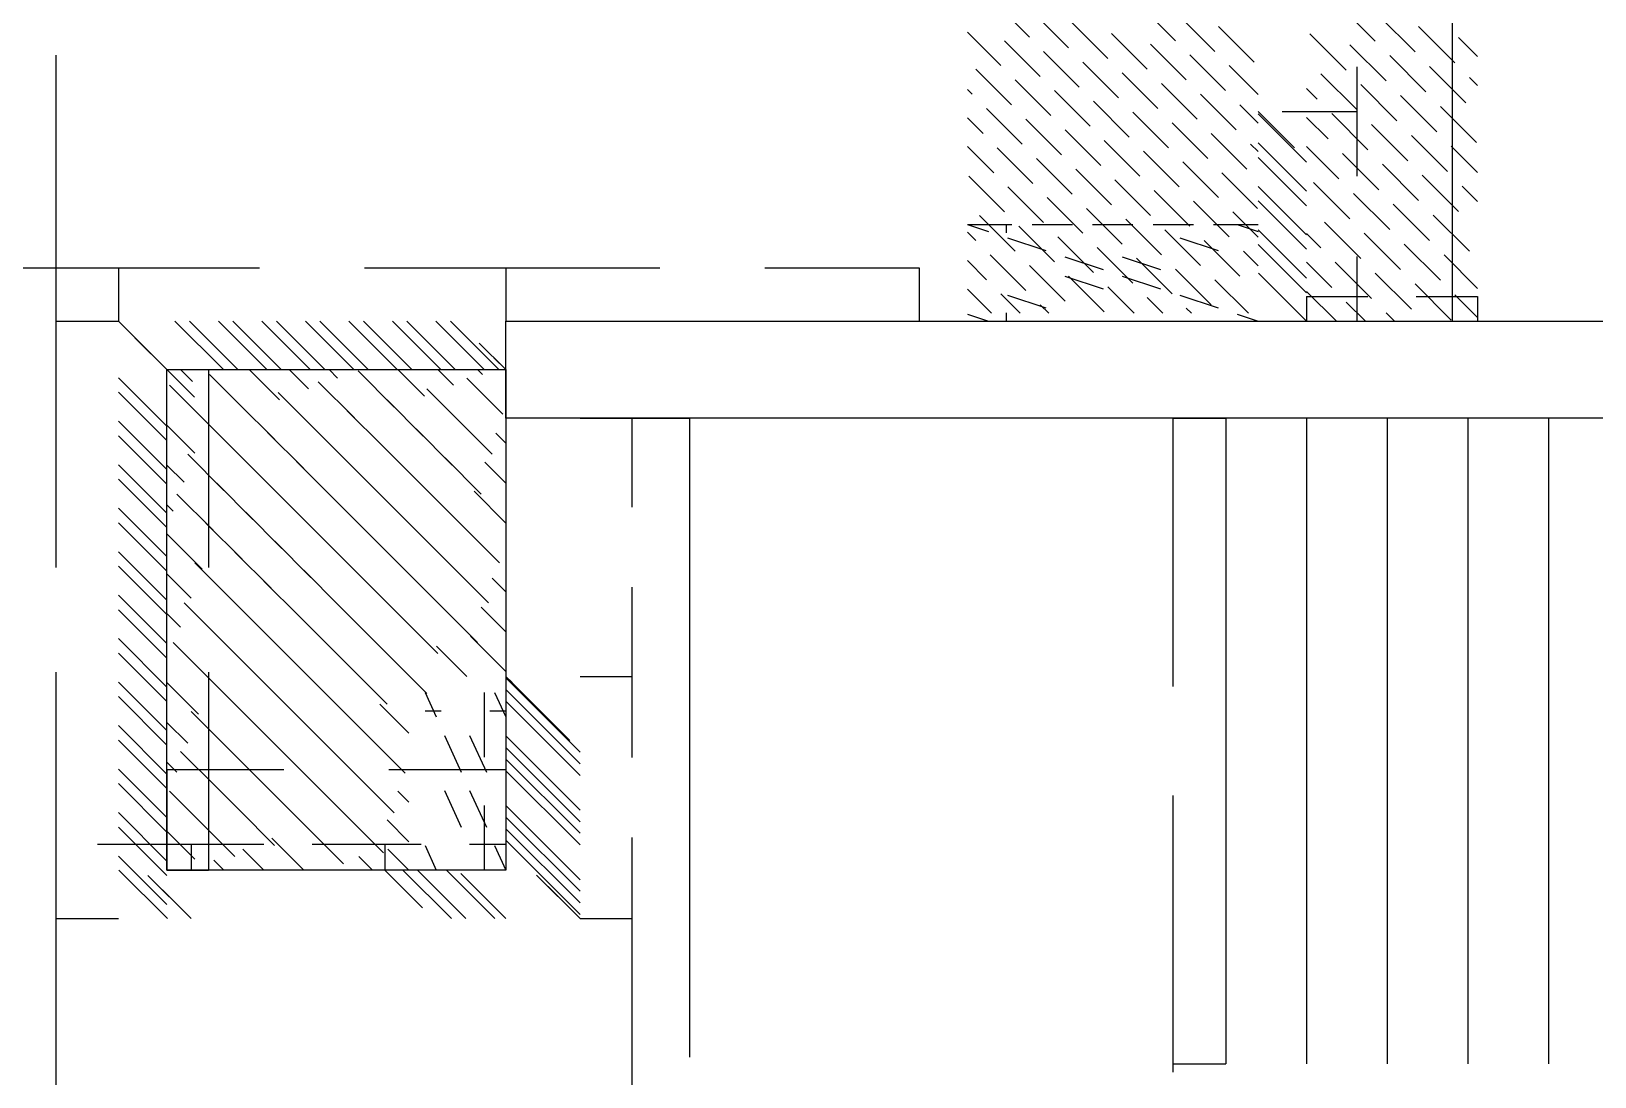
# Model space of a CAD drawing. Header units: metres. Extents: x -20.8 to 16.7, y -14.9 to 14.7.
# Drawn here: x -6.06 to -1.216, y 1.83 to 5.069 of the extents above; entities that cross this region are included whole.
import ezdxf

# ---------------------------------------------------------------- set-up
doc = ezdxf.new("R2010")
doc.units = ezdxf.units.M
doc.layers.add('CAD_PLAN_WALLS', color=8, linetype='Continuous')

msp = doc.modelspace()

# ---------------------------------------------------------------- linework, layer by layer
at = {"layer": 'CAD_PLAN_WALLS'}
for p, q in [((-1.6586, 5.7533), (-1.6586, 4.1707)), ((-3.0786, 5.1615), (-2.968, 5.051)), ((-2.6255, 5.1504), (-2.515, 5.0399)), ((-2.009, 5.1509), (-1.8967, 5.0386)), ((-2.957, 5.1283), (-2.8465, 5.0178)), ((-2.8354, 5.0952), (-2.7249, 4.9847)), ((-2.5039, 5.1173), (-2.3934, 5.0068)), ((-1.8855, 5.1172), (-1.7732, 5.0049)), ((-3.1598, 5.0659), (-3.0565, 4.9626)), ((-3.0454, 5.0399), (-2.9349, 4.9294)), ((-2.7139, 5.062), (-2.6034, 4.9515)), ((-2.3823, 5.0841), (-2.2718, 4.9736)), ((-2.0988, 5.0611), (-1.9865, 4.9488)), ((-1.762, 5.0835), (-1.6497, 4.9712)), ((-1.6385, 5.0498), (-1.5795, 4.9908)), ((-5.9838, 4.9954), (-5.9838, 4.1708)), ((-2.9238, 5.0068), (-2.8133, 4.8963)), ((-2.5923, 5.0289), (-2.4818, 4.9184)), ((-2.4707, 4.9957), (-2.3602, 4.8852)), ((-1.9753, 5.0274), (-1.863, 4.9151)), ((-1.8518, 4.9937), (-1.7395, 4.8814)), ((-3.1338, 4.9515), (-3.0233, 4.841)), ((-2.8023, 4.9736), (-2.6918, 4.8631)), ((-2.3492, 4.9626), (-2.2596, 4.873)), ((-1.9539, 4.9587), (-1.9539, 4.8208)), ((-1.7283, 4.96), (-1.616, 4.8477)), ((-3.0123, 4.9184), (-2.9017, 4.8079)), ((-2.6807, 4.9405), (-2.5702, 4.8299)), ((-2.5592, 4.9073), (-2.4487, 4.7968)), ((-2.0651, 4.9376), (-1.9529, 4.8253)), ((-1.9416, 4.9039), (-1.8294, 4.7916)), ((-1.6048, 4.9263), (-1.5795, 4.901)), ((-3.1598, 4.8891), (-3.1449, 4.8742)), ((-2.8907, 4.8852), (-2.7802, 4.7747)), ((-2.7691, 4.8521), (-2.6586, 4.7415)), ((-2.4376, 4.8741), (-2.3271, 4.7636)), ((-2.1096, 4.8922), (-2.0764, 4.859)), ((-1.8181, 4.8702), (-1.7059, 4.7579)), ((-3.1598, 4.8007), (-3.1117, 4.7526)), ((-3.1007, 4.83), (-2.9902, 4.7194)), ((-2.9791, 4.7968), (-2.8686, 4.6863)), ((-2.6476, 4.8189), (-2.5371, 4.7084)), ((-2.316, 4.841), (-2.2596, 4.7846)), ((-2.2596, 4.8209), (-2.1468, 4.7081)), ((-2.2596, 4.8209), (-2.2366, 4.7979)), ((-2.2596, 4.8132), (-2.1096, 4.6632)), ((-2.1846, 4.8209), (-1.9538, 4.8209)), ((-2.1096, 4.8209), (-1.9539, 4.8209)), ((-2.1096, 4.8024), (-2.0427, 4.7355)), ((-2.0315, 4.8141), (-1.9192, 4.7018)), ((-1.9539, 4.821), (-1.9539, 4.6203)), ((-1.6946, 4.8365), (-1.5824, 4.7242)), ((-2.8575, 4.7636), (-2.747, 4.6531)), ((-2.526, 4.7857), (-2.4155, 4.6752)), ((-2.4045, 4.7526), (-2.2939, 4.6421)), ((-1.908, 4.7804), (-1.7957, 4.6681)), ((-3.1598, 4.7123), (-3.0786, 4.631)), ((-3.0675, 4.7084), (-2.957, 4.5979)), ((-2.736, 4.7305), (-2.6255, 4.62)), ((-2.2829, 4.7194), (-2.2596, 4.6962)), ((-2.2596, 4.7234), (-2.1096, 4.5734)), ((-2.1096, 4.7126), (-2.009, 4.612)), ((-1.7844, 4.7467), (-1.6722, 4.6344)), ((-1.6609, 4.713), (-1.5795, 4.6315)), ((-2.946, 4.6752), (-2.8354, 4.5647)), ((-2.6144, 4.6973), (-2.5039, 4.5868)), ((-2.4929, 4.6642), (-2.3824, 4.5537)), ((-2.2596, 4.6785), (-2.1096, 4.5285)), ((-1.9978, 4.6905), (-1.8855, 4.5783)), ((-1.8743, 4.6569), (-1.762, 4.5446)), ((-3.1559, 4.62), (-3.0454, 4.5095)), ((-2.8244, 4.6421), (-2.7139, 4.5316)), ((-2.7028, 4.6089), (-2.5923, 4.4984)), ((-2.3713, 4.631), (-2.2608, 4.5205)), ((-1.7508, 4.6232), (-1.6385, 4.5109)), ((-3.0344, 4.5868), (-2.9239, 4.4763)), ((-2.9128, 4.5537), (-2.8023, 4.4432)), ((-2.5813, 4.5758), (-2.4708, 4.4653)), ((-2.2596, 4.5887), (-2.1096, 4.4386)), ((-2.0876, 4.6007), (-1.9753, 4.4884)), ((-1.9641, 4.567), (-1.8518, 4.4548)), ((-1.6273, 4.5895), (-1.5795, 4.5417)), ((-2.7912, 4.5205), (-2.6807, 4.41)), ((-2.4597, 4.5426), (-2.3492, 4.4321)), ((-2.3382, 4.5095), (-2.2596, 4.4309)), ((-2.2596, 4.5438), (-2.1096, 4.3937)), ((-1.8406, 4.5334), (-1.7283, 4.4211)), ((-3.1598, 4.4709), (-3.0223, 4.4709)), ((-3.1598, 4.4709), (-3.0952, 4.4493)), ((-3.1598, 4.4709), (-3.0399, 4.4709)), ((-3.1228, 4.4984), (-3.0123, 4.3879)), ((-3.04, 4.4709), (-3.04, 4.4449)), ((-3.0012, 4.4653), (-2.8907, 4.3548)), ((-2.9598, 4.4709), (-2.8348, 4.4709)), ((-2.7722, 4.4709), (-2.6472, 4.4708)), ((-2.6697, 4.4874), (-2.5592, 4.3769)), ((-2.5847, 4.4708), (-2.4597, 4.4708)), ((-2.3972, 4.4708), (-2.2596, 4.4708)), ((-2.3242, 4.4708), (-2.2596, 4.4493)), ((-2.0539, 4.4772), (-1.9416, 4.3649)), ((-1.7171, 4.4997), (-1.6048, 4.3874)), ((-3.1598, 4.4471), (-3.1338, 4.4211)), ((-3.0359, 4.4295), (-2.9173, 4.39)), ((-2.8796, 4.4321), (-2.7691, 4.3216)), ((-2.5481, 4.4542), (-2.4376, 4.3437)), ((-2.5022, 4.4295), (-2.3835, 4.39)), ((-2.4266, 4.4211), (-2.3161, 4.3105)), ((-2.2596, 4.4539), (-2.1096, 4.3039)), ((-2.2596, 4.409), (-2.1096, 4.259)), ((-2.1096, 4.4431), (-2.0652, 4.3986)), ((-1.9304, 4.4435), (-1.8181, 4.3313)), ((-1.8069, 4.4098), (-1.6946, 4.2976)), ((-3.0896, 4.3769), (-2.9791, 4.2664)), ((-2.858, 4.3702), (-2.7394, 4.3307)), ((-2.7581, 4.399), (-2.6476, 4.2884)), ((-2.6801, 4.3702), (-2.5615, 4.3307)), ((-2.6365, 4.3658), (-2.526, 4.2553)), ((-2.305, 4.3879), (-2.2596, 4.3425)), ((-1.9539, 4.3714), (-1.9539, 4.1707)), ((-1.6834, 4.3762), (-1.5795, 4.2722)), ((-7.1329, 4.3364), (-5.7904, 4.3363)), ((-5.7905, 4.3363), (-5.3529, 4.3363)), ((-5.7904, 4.3364), (-5.7904, 4.1709)), ((-5.7904, 4.3364), (-5.7904, 4.1709)), ((-5.0277, 4.3363), (-4.5901, 4.3363)), ((-4.5902, 4.3363), (-4.1126, 4.3363)), ((-4.5901, 4.3364), (-4.5901, 4.1708)), ((-4.5901, 4.3364), (-4.5901, 4.1708)), ((-3.7874, 4.3363), (-3.3098, 4.3363)), ((-3.3099, 4.3363), (-3.3099, 4.1708)), ((-3.1598, 4.3587), (-3.1007, 4.2995)), ((-2.9681, 4.3437), (-2.8576, 4.2332)), ((-2.515, 4.3326), (-2.4045, 4.2221)), ((-2.2581, 4.3192), (-2.1096, 4.1707)), ((-2.1096, 4.3533), (-2.0315, 4.2751)), ((-2.0202, 4.3537), (-1.908, 4.2414)), ((-1.8967, 4.32), (-1.7845, 4.2077)), ((-3.1598, 4.2703), (-3.085, 4.1955)), ((-2.858, 4.3109), (-2.7394, 4.2714)), ((-2.8465, 4.3106), (-2.736, 4.2)), ((-2.7249, 4.2774), (-2.643, 4.1955)), ((-2.6801, 4.3109), (-2.5615, 4.2714)), ((-2.3934, 4.2995), (-2.2894, 4.1954)), ((-2.2131, 4.2743), (-2.1096, 4.1707)), ((-2.1096, 4.2634), (-2.0169, 4.1708)), ((-1.7732, 4.2863), (-1.661, 4.1741)), ((-3.0565, 4.2553), (-2.9966, 4.1955)), ((-3.0359, 4.2516), (-2.9173, 4.2121)), ((-2.9349, 4.2221), (-2.9082, 4.1955)), ((-2.6034, 4.2442), (-2.5546, 4.1955)), ((-2.5022, 4.2516), (-2.3835, 4.2121)), ((-2.1096, 4.247), (-2.1096, 4.1708)), ((-2.1096, 4.2469), (-1.9191, 4.2469)), ((-1.9866, 4.2302), (-1.9271, 4.1708)), ((-1.77, 4.2469), (-1.5794, 4.2469)), ((-1.6497, 4.2527), (-1.5795, 4.1824)), ((-1.5795, 4.247), (-1.5795, 4.1708)), ((-5.9839, 4.1709), (-5.7904, 4.1709)), ((-5.9838, 4.1709), (-5.9839, 3.4082)), ((-5.9839, 4.1709), (-5.7904, 4.1709)), ((-5.7904, 4.1709), (-5.5551, 3.9356)), ((-5.7904, 4.1709), (-5.6899, 4.0703)), ((-5.7904, 4.1709), (-5.6, 3.9805)), ((-5.7904, 4.1709), (-5.7348, 4.1152)), ((-5.6153, 4.1709), (-5.4653, 4.0208)), ((-5.5704, 4.1709), (-5.4204, 4.0208)), ((-5.4806, 4.1708), (-5.3306, 4.0208)), ((-5.4357, 4.1708), (-5.2857, 4.0208)), ((-5.3459, 4.1708), (-5.1958, 4.0208)), ((-5.3009, 4.1708), (-5.1509, 4.0208)), ((-5.2111, 4.1708), (-5.0611, 4.0208)), ((-5.1662, 4.1708), (-5.0162, 4.0208)), ((-5.0764, 4.1708), (-4.9264, 4.0208)), ((-5.0315, 4.1708), (-4.8815, 4.0208)), ((-4.9417, 4.1708), (-4.7916, 4.0208)), ((-4.8967, 4.1708), (-4.7467, 4.0208)), ((-4.8069, 4.1708), (-4.6569, 4.0208)), ((-4.762, 4.1708), (-4.612, 4.0208)), ((-4.5902, 3.8708), (-4.5901, 4.1708)), ((-4.5901, 4.1708), (-0.5893, 4.1707)), ((-3.1598, 4.1923), (-3.0952, 4.1708)), ((-3.1598, 4.1708), (-3.04, 4.1708)), ((-3.04, 4.1967), (-3.04, 4.1707)), ((-2.4818, 4.2111), (-2.4662, 4.1955)), ((-2.3242, 4.1923), (-2.2596, 4.1708)), ((-2.1846, 4.1708), (-1.9538, 4.1708)), ((-2.0024, 4.1708), (-1.6586, 4.1708)), ((-1.8631, 4.1965), (-1.8373, 4.1708)), ((-4.6722, 4.1028), (-4.5902, 4.0208)), ((-5.6404, 4.0208), (-5.5117, 4.0208)), ((-5.6404, 4.0208), (-4.5901, 4.0208)), ((-5.6404, 2.4705), (-5.6404, 4.0208)), ((-5.5982, 4.0208), (-5.5609, 3.9836)), ((-5.5117, 4.0209), (-5.5117, 3.4082)), ((-5.3848, 4.0208), (-5.2914, 3.9274)), ((-5.2613, 4.0208), (-5.2016, 3.9611)), ((-5.1378, 4.0208), (-5.1118, 3.9948)), ((-4.9245, 4.0208), (-4.8423, 3.9386)), ((-4.801, 4.0208), (-4.7525, 3.9723)), ((-4.6775, 4.0208), (-4.6627, 4.006)), ((-4.6273, 4.0579), (-4.5902, 4.0208)), ((-4.5901, 4.0208), (-4.5902, 2.4705)), ((-5.7904, 3.9958), (-5.6404, 3.8457)), ((-5.6318, 3.9723), (-5.5196, 3.86)), ((-5.5083, 4.006), (-5.3961, 3.8937)), ((-5.1715, 3.9835), (-5.0592, 3.8713)), ((-5.048, 4.0172), (-4.9357, 3.9049)), ((-4.7112, 3.9948), (-4.5989, 3.8825)), ((-5.7904, 3.9509), (-5.6404, 3.8008)), ((-5.295, 3.9499), (-5.1827, 3.8376)), ((-4.9582, 3.9274), (-4.8459, 3.8151)), ((-4.8347, 3.9611), (-4.7224, 3.8488)), ((-5.542, 3.8825), (-5.4297, 3.7702)), ((-5.4185, 3.9162), (-5.3062, 3.8039)), ((-5.0817, 3.8937), (-4.9694, 3.7814)), ((-5.7904, 3.861), (-5.6404, 3.711)), ((-5.6404, 3.8488), (-5.5532, 3.7617)), ((-5.2052, 3.86), (-5.0929, 3.7478)), ((-4.8684, 3.8376), (-4.7561, 3.7253)), ((-4.7448, 3.8713), (-4.6326, 3.759)), ((-0.5893, 3.8707), (-4.5902, 3.8708)), ((-4.3601, 3.8708), (-4.1994, 3.8707)), ((-4.3601, 3.8708), (-4.0214, 3.8707)), ((-4.1994, 3.8708), (-4.1995, 3.5949)), ((-4.0214, 3.8708), (-4.0215, 1.8904)), ((-2.5241, 3.8708), (-2.5241, 3.0393)), ((-2.5241, 3.8707), (-2.3597, 3.8707)), ((-2.3597, 3.8707), (-2.3597, 1.8703)), ((-2.1096, 3.8707), (-2.1097, 1.8703)), ((-1.8596, 3.8707), (-1.8596, 1.8703)), ((-1.6095, 3.8707), (-1.6095, 1.8702)), ((-1.3594, 3.8707), (-1.3595, 1.8702)), ((-5.7904, 3.8161), (-5.6404, 3.6661)), ((-5.4522, 3.7927), (-5.3399, 3.6804)), ((-5.3287, 3.8264), (-5.2164, 3.7141)), ((-4.9919, 3.8039), (-4.8796, 3.6916)), ((-4.6213, 3.8238), (-4.5902, 3.7927)), ((-5.5757, 3.759), (-5.4634, 3.6467)), ((-5.2389, 3.7365), (-5.1266, 3.6243)), ((-5.1154, 3.7702), (-5.0031, 3.6579)), ((-4.7785, 3.7477), (-4.6663, 3.6355)), ((-4.655, 3.734), (-4.5902, 3.6691)), ((-5.7904, 3.7263), (-5.6404, 3.5763)), ((-5.7904, 3.6814), (-5.6404, 3.5314)), ((-5.6404, 3.7253), (-5.5869, 3.6719)), ((-5.3624, 3.7029), (-5.2501, 3.5906)), ((-4.902, 3.7141), (-4.7898, 3.6018)), ((-5.6094, 3.6355), (-5.4971, 3.5232)), ((-5.4859, 3.6692), (-5.3736, 3.5569)), ((-5.1491, 3.6467), (-5.0368, 3.5344)), ((-5.0255, 3.6804), (-4.9133, 3.5681)), ((-4.6887, 3.6442), (-4.5902, 3.5456)), ((-5.7904, 3.5916), (-5.6404, 3.4415)), ((-5.6404, 3.6018), (-5.6206, 3.582)), ((-5.2726, 3.613), (-5.1603, 3.5007)), ((-4.9357, 3.5906), (-4.8234, 3.4783)), ((-4.8122, 3.6242), (-4.6999, 3.512)), ((-5.7904, 3.5467), (-5.6404, 3.3966)), ((-5.5196, 3.5457), (-5.4073, 3.4334)), ((-5.3961, 3.5793), (-5.2838, 3.4671)), ((-5.0592, 3.5569), (-4.947, 3.4446)), ((-5.6404, 3.512), (-5.5308, 3.4024)), ((-5.3062, 3.4895), (-5.194, 3.3772)), ((-5.1827, 3.5232), (-5.0705, 3.4109)), ((-4.8459, 3.5007), (-4.7336, 3.3885)), ((-4.7224, 3.5344), (-4.6101, 3.4221)), ((-5.7904, 3.4568), (-5.6404, 3.3068)), ((-5.4298, 3.4558), (-5.3175, 3.3436)), ((-4.9694, 3.4671), (-4.8571, 3.3548)), ((-5.7904, 3.4119), (-5.6404, 3.2619)), ((-5.5533, 3.4222), (-5.441, 3.3099)), ((-5.2164, 3.3997), (-5.1041, 3.2874)), ((-5.0929, 3.4334), (-4.9806, 3.3211)), ((-4.7561, 3.4109), (-4.6438, 3.2986)), ((-5.6404, 3.3885), (-5.5645, 3.3126)), ((-5.3399, 3.366), (-5.2277, 3.2537)), ((-5.0031, 3.3436), (-4.8908, 3.2313)), ((-4.8796, 3.3772), (-4.7673, 3.265)), ((-4.6326, 3.3747), (-4.5902, 3.3323)), ((-4.1995, 3.3464), (-4.1995, 3.0705)), ((-5.7904, 3.3221), (-5.6404, 3.1721)), ((-5.5869, 3.2987), (-5.4747, 3.1864)), ((-5.4634, 3.3323), (-5.3512, 3.2201)), ((-5.1266, 3.3099), (-5.0143, 3.1976)), ((-5.7904, 3.2772), (-5.6404, 3.1272)), ((-5.6404, 3.265), (-5.5982, 3.2227)), ((-5.2501, 3.2762), (-5.1378, 3.1639)), ((-4.9133, 3.2537), (-4.801, 3.1414)), ((-4.7898, 3.2874), (-4.6775, 3.1751)), ((-4.6663, 3.2849), (-4.5902, 3.2088)), ((-5.4971, 3.2088), (-5.3848, 3.0966)), ((-5.3736, 3.2425), (-5.2613, 3.1302)), ((-5.0368, 3.22), (-4.9245, 3.1078)), ((-5.7904, 3.1874), (-5.6404, 3.0373)), ((-5.6206, 3.1751), (-5.5084, 3.0629)), ((-5.2838, 3.1527), (-5.1715, 3.0404)), ((-5.1603, 3.1864), (-5.048, 3.0741)), ((-4.8045, 3.1639), (-4.7112, 3.0706)), ((-4.6999, 3.1951), (-4.5902, 3.0853)), ((-5.7904, 3.1425), (-5.6404, 2.9924)), ((-5.4073, 3.119), (-5.295, 3.0067)), ((-4.947, 3.1302), (-4.8347, 3.0179)), ((-5.9839, 3.0831), (-5.9839, 2.3204)), ((-5.7904, 3.0526), (-5.6404, 2.9026)), ((-5.5308, 3.0853), (-5.4185, 2.973)), ((-5.5118, 3.0831), (-5.5118, 2.4704)), ((-5.194, 3.0629), (-5.0817, 2.9506)), ((-5.0705, 3.0965), (-4.9582, 2.9843)), ((-4.5902, 3.0706), (-4.3913, 2.8717)), ((-4.5902, 3.0706), (-4.5709, 3.0513)), ((-4.5902, 3.0706), (-4.535, 3.0154)), ((-4.5902, 3.0706), (-4.4991, 2.9795)), ((-4.5902, 3.0658), (-4.3601, 2.8358)), ((-4.3601, 3.0706), (-4.1994, 3.0706)), ((-4.3601, 3.0706), (-4.1994, 3.0706)), ((-4.1995, 3.0706), (-4.1995, 2.8192)), ((-5.7904, 3.0077), (-5.6404, 2.8577)), ((-5.6404, 3.0516), (-5.542, 2.9533)), ((-5.3175, 3.0292), (-5.2052, 2.9169)), ((-4.8402, 3.0206), (-4.8057, 2.9447)), ((-4.6573, 3.0206), (-4.6573, 2.82)), ((-4.6247, 3.0206), (-4.5902, 2.9447)), ((-4.5902, 3.0299), (-4.3601, 2.7998)), ((-5.5645, 2.9618), (-5.4522, 2.8495)), ((-5.441, 2.9955), (-5.3287, 2.8832)), ((-5.1042, 2.973), (-4.9919, 2.8608)), ((-4.9807, 2.9848), (-4.8902, 2.8944)), ((-4.8403, 2.9642), (-4.7903, 2.9642)), ((-4.6401, 2.9642), (-4.5901, 2.9642)), ((-4.5902, 2.994), (-4.3601, 2.7639)), ((-5.7904, 2.9179), (-5.6404, 2.7679)), ((-5.6404, 2.9281), (-5.5757, 2.8635)), ((-5.2277, 2.9394), (-5.1154, 2.8271)), ((-5.7904, 2.873), (-5.6404, 2.723)), ((-5.4747, 2.872), (-5.3624, 2.7597)), ((-5.3512, 2.9057), (-5.2389, 2.7934)), ((-5.0143, 2.8832), (-4.9021, 2.7709)), ((-4.7799, 2.8878), (-4.7281, 2.774)), ((-4.7023, 2.8878), (-4.6505, 2.774)), ((-4.5902, 2.8862), (-4.3601, 2.6561)), ((-5.5982, 2.8383), (-5.4859, 2.726)), ((-5.2613, 2.8159), (-5.1491, 2.7036)), ((-5.1378, 2.8495), (-5.0256, 2.7373)), ((-4.5902, 2.8503), (-4.3601, 2.6202)), ((-4.5902, 2.8143), (-4.3601, 2.5843)), ((-5.7904, 2.7832), (-5.6404, 2.6331)), ((-5.6405, 2.782), (-5.2779, 2.782)), ((-5.6404, 2.8046), (-5.6094, 2.7736)), ((-5.6404, 2.782), (-5.6404, 2.4705)), ((-5.3849, 2.7822), (-5.2726, 2.6699)), ((-4.9527, 2.782), (-4.5901, 2.782)), ((-4.5902, 2.782), (-4.5902, 2.4705)), ((-4.5902, 2.7784), (-4.3601, 2.5483)), ((-5.7904, 2.7383), (-5.6404, 2.5882)), ((-5.6319, 2.7148), (-5.5196, 2.6025)), ((-5.5084, 2.7485), (-5.3961, 2.6362)), ((-5.1715, 2.726), (-5.0593, 2.6137)), ((-5.048, 2.7597), (-4.9357, 2.6474)), ((-4.9245, 2.7154), (-4.8903, 2.6811)), ((-4.7799, 2.7171), (-4.7281, 2.6032)), ((-4.7023, 2.7171), (-4.6505, 2.6032)), ((-5.295, 2.6923), (-5.1828, 2.5801)), ((-4.6573, 2.671), (-4.6573, 2.4704)), ((-4.5902, 2.6706), (-4.3601, 2.4406)), ((-2.5241, 2.7017), (-2.5241, 1.8702)), ((-5.7905, 2.6484), (-5.6404, 2.4984)), ((-5.542, 2.625), (-5.4298, 2.5127)), ((-5.4185, 2.6587), (-5.3063, 2.5464)), ((-5.0817, 2.6362), (-4.9694, 2.5239)), ((-4.9582, 2.6256), (-4.8903, 2.5576)), ((-4.5902, 2.6347), (-4.3601, 2.4046)), ((-5.7905, 2.6035), (-5.6404, 2.4535)), ((-5.6404, 2.5913), (-5.5533, 2.5042)), ((-5.3148, 2.5688), (-5.2164, 2.4705)), ((-5.2052, 2.6025), (-5.0929, 2.4902)), ((-4.5902, 2.5987), (-4.3601, 2.3687)), ((-4.1995, 2.5718), (-4.1995, 2.3204)), ((-5.8556, 2.5505), (-5.6404, 2.5505)), ((-5.6405, 2.5505), (-5.5654, 2.5505)), ((-5.6404, 2.5506), (-5.6404, 2.4705)), ((-5.5655, 2.5505), (-5.34, 2.5505)), ((-5.5654, 2.5506), (-5.5654, 2.4705)), ((-5.5654, 2.5506), (-5.5654, 2.4705)), ((-5.4046, 2.5352), (-5.34, 2.4705)), ((-5.1906, 2.5505), (-4.9652, 2.5505)), ((-4.9653, 2.5505), (-4.9653, 2.4705)), ((-4.9653, 2.5505), (-4.8526, 2.5505)), ((-4.9653, 2.5505), (-4.9653, 2.4705)), ((-4.9555, 2.5357), (-4.8903, 2.4705)), ((-4.8402, 2.5463), (-4.8058, 2.4705)), ((-4.7029, 2.5505), (-4.5901, 2.5505)), ((-4.6247, 2.5463), (-4.5902, 2.4705)), ((-4.5902, 2.5628), (-4.3601, 2.3328)), ((-4.5902, 2.5505), (-4.5902, 2.4705)), ((-5.7905, 2.5137), (-5.6404, 2.3637)), ((-5.7888, 2.4705), (-5.6387, 2.3204)), ((-5.6404, 2.4705), (-5.5117, 2.4705)), ((-4.5902, 2.4705), (-5.6404, 2.4705)), ((-5.4945, 2.5015), (-5.4635, 2.4705)), ((-5.0453, 2.5127), (-5.0031, 2.4705)), ((-4.9653, 2.4705), (-4.8487, 2.3539)), ((-4.9653, 2.4705), (-4.8936, 2.3988)), ((-4.9089, 2.4705), (-4.7589, 2.3204)), ((-4.864, 2.4705), (-4.714, 2.3204)), ((-4.7742, 2.4705), (-4.6242, 2.3204)), ((-5.6989, 2.454), (-5.5654, 2.3204)), ((-4.7293, 2.4595), (-4.5902, 2.3204)), ((-4.4948, 2.455), (-4.3601, 2.3204)), ((-5.654, 2.4091), (-5.5654, 2.3204)), ((-4.4588, 2.4191), (-4.3601, 2.3204)), ((-4.4229, 2.3832), (-4.3601, 2.3204)), ((-4.6395, 2.3697), (-4.5902, 2.3204)), ((-4.387, 2.3472), (-4.3601, 2.3204)), ((-5.9839, 2.3205), (-5.7905, 2.3204)), ((-5.9839, 2.3205), (-5.9839, 1.4141)), ((-5.9839, 2.3205), (-5.7905, 2.3204)), ((-4.3601, 2.3204), (-4.1994, 2.3204)), ((-4.3601, 2.3204), (-4.1994, 2.3204)), ((-4.1995, 2.3205), (-4.1995, 1.414)), ((-2.5242, 1.8703), (-2.3597, 1.8703)), ((-2.5242, 1.8703), (-2.3597, 1.8703)), ((-2.5241, 1.8703), (-2.5241, 1.8444))]:
    msp.add_line(p, q, dxfattribs=at)

doc.saveas('drawing.dxf')
